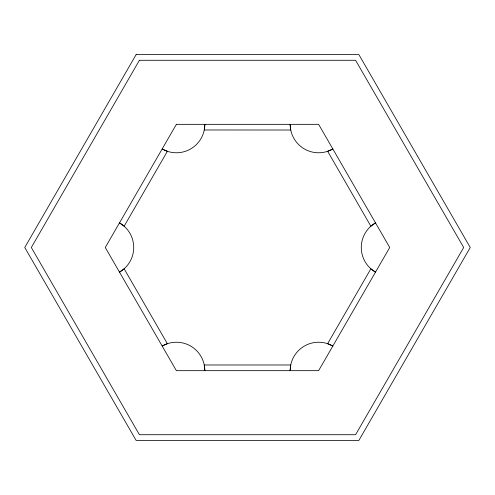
<?xml version="1.0" encoding="UTF-8"?>
<svg xmlns="http://www.w3.org/2000/svg" width="495" height="495" viewBox="0 0 495 495"><rect width="100%" height="100%" fill="white"/><g stroke="black" fill="none" stroke-linecap="round" stroke-linejoin="round"><path stroke-width="0.74" d="M204.831 124.332L204.268 129.975L290.744 130.018L290.169 124.375A28.444 28.444 0 0 0 332.832 148.964L327.659 151.297L370.86 226.209L375.501 222.868A28.444 28.444 0 0 0 375.501 272.132L370.86 268.791L327.622 343.691L332.832 346.036A28.444 28.444 0 0 0 290.169 370.668L290.744 364.982L204.256 364.982L204.831 370.668A28.444 28.444 0 0 0 162.168 346.036L167.378 343.691L124.14 268.791L119.536 272.114A28.444 28.444 0 0 0 119.499 222.868L124.14 226.209L167.378 151.309L162.199 148.983A28.444 28.444 0 0 0 204.831 124.332M136.125 54.592L24.75 247.5L136.125 440.408L358.875 440.408L470.25 247.5L358.875 54.592L136.125 54.592M139.411 60.285L31.321 247.5L139.411 434.715L355.589 434.715L463.679 247.5L355.589 60.285L139.411 60.285M176.387 124.332L105.274 247.5L176.387 370.668L318.613 370.668L389.726 247.5L318.613 124.332L176.387 124.332"/></g></svg>
